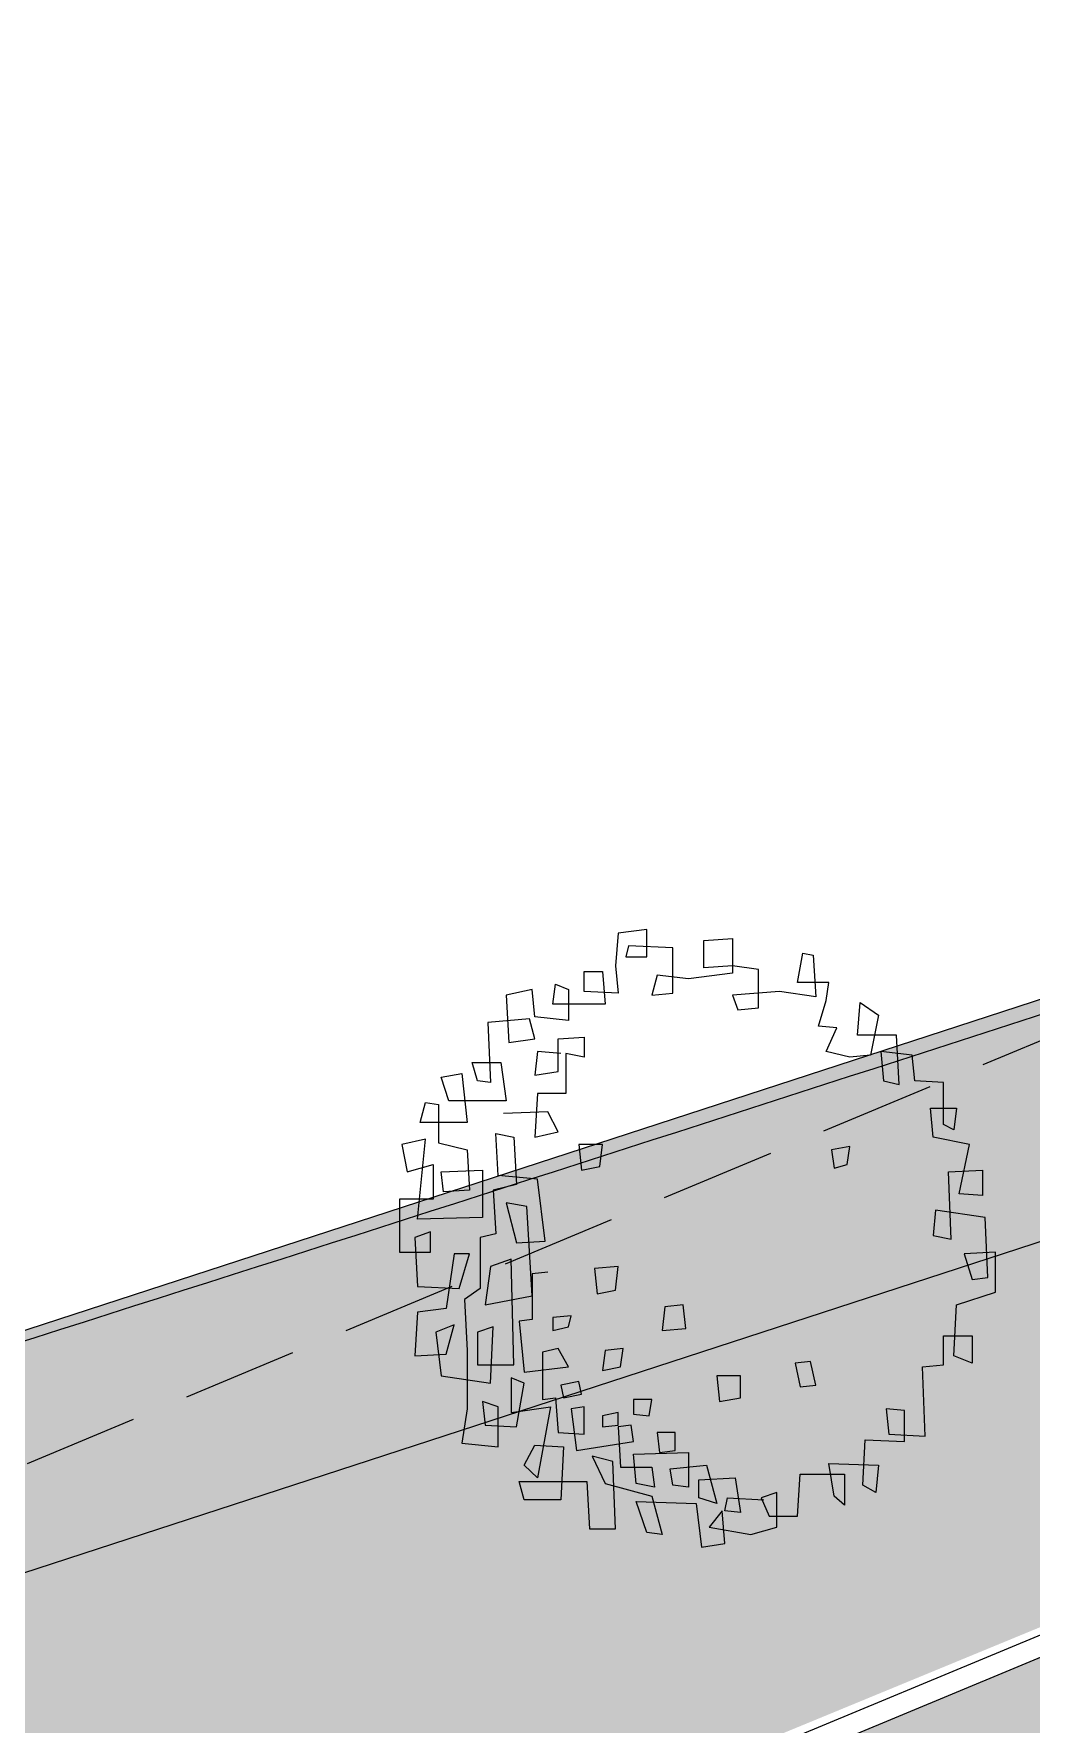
# Model space of a CAD drawing. Header units: metres. Extents: x -133 to 570, y -18 to 184.
# Drawn here: x -46.57 to -42.23, y 23.83 to 31.18 of the extents above; entities that cross this region are included whole.
import ezdxf

# ---------------------------------------------------------------- set-up
doc = ezdxf.new("R2010")
doc.units = ezdxf.units.M
doc.linetypes.add('terreno + circ vert$0$DASHEDX2', pattern=[1.5, 1, -0.5])
for name, color, linetype in [('ARQ-ALV ACAB', 4, 'Continuous'), ('ARQ-ARV', 1, 'Continuous'), ('ARQ-AUX2', 2, 'Continuous'), ('ARQ-DIM EMBASAM', 2, 'Continuous'), ('ARQ-MOB', 7, 'Continuous'), ('ARQ-VRD', 84, 'Continuous'), ('terreno + circ vert$0$ARQ-AUX2', 2, 'Continuous'), ('terreno + circ vert$0$ARQ-PRJ', 7, 'terreno + circ vert$0$DASHEDX2')]:
    doc.layers.add(name, color=color, linetype=linetype)

# ---------------------------------------------------------------- blocks, each defined once
blk = doc.blocks.new('terreno + circ vert')
at = {"layer": 'terreno + circ vert$0$ARQ-AUX2'}
blk.add_lwpolyline([(-79.9769, 11.499), (-64.6872, 17.9037), (-47.6349, 25.1734, 0.004837), (-33.9339, 29.6502, 0.32166), (-26.9675, 42.0962)], format="xyb", dxfattribs=at)
at = {"layer": 'terreno + circ vert$0$ARQ-PRJ', "color": 1, "ltscale": 0.5}
blk.add_lwpolyline([(48.0419, 1.3908), (48.1056, 7.0609), (42.945, 9.4812), (35.5548, 12.9472), (27.5061, 16.8929), (22.1014, 19.5405), (15.0017, 23.0148), (8.3251, 26.282), (0.4895, 30.0914), (-5.8932, 33.2362), (-12.2759, 36.3811), (-18.9156, 39.6675), (-31.5995, 31.2229), (-104.3835, 0.8491), (-104.1403, -6.025), (40.5424, -6.025, 0.41093)], format="xyb", close=True, dxfattribs=at)
blk = doc.blocks.new('arv2')
for p, q in [((-0.705, 3.976), (-0.818, 3.207)), ((0.23, 4.016), (-0.705, 3.976)), ((0.457, 4.138), (-0.166, 4.138)), ((-0.166, 4.138), (-0.138, 3.652)), ((0.259, 3.773), (0.23, 4.016)), ((0.655, 3.53), (0.457, 4.138)), ((-1.838, 3.733), (-1.951, 3.166)), ((-1.073, 3.571), (-1.838, 3.733)), ((-1.413, 3.409), (-1.441, 3.935)), ((-1.441, 3.935), (-1.045, 3.935)), ((-1.045, 3.935), (-1.073, 3.571)), ((-0.138, 3.652), (0.259, 3.773)), ((1.137, 3.328), (1.137, 3.773)), ((1.137, 3.773), (1.562, 3.773)), ((1.562, 3.773), (1.449, 3.49)), ((-2.404, 3.126), (-2.404, 3.53)), ((-2.404, 3.53), (-2.064, 3.49)), ((-2.064, 3.49), (-2.149, 3.328)), ((-0.365, 3.449), (-1.413, 3.409)), ((-0.421, 3.166), (-0.365, 3.449)), ((1.449, 3.49), (0.655, 3.53)), ((-2.801, 3.328), (-2.829, 2.883)), ((-2.149, 3.328), (-2.801, 3.328)), ((-1.951, 3.166), (-2.404, 3.126)), ((-0.818, 3.207), (-0.421, 3.166)), ((1.59, 3.328), (1.137, 3.328)), ((1.619, 3.004), (1.59, 3.328)), ((2.695, 3.045), (1.619, 3.004)), ((2.667, 2.478), (2.695, 3.045)), ((-2.773, 2.64), (-3.538, 2.599)), ((-3.226, 2.842), (-3.283, 2.356)), ((-2.829, 2.883), (-3.226, 2.842)), ((-2.829, 2.397), (-2.773, 2.64)), ((2.298, 2.721), (2.27, 2.437)), ((2.78, 2.721), (2.298, 2.721)), ((2.752, 2.113), (2.78, 2.721)), ((-3.538, 2.599), (-3.538, 1.992)), ((-3.283, 2.356), (-2.829, 2.397)), ((2.27, 2.437), (2.667, 2.478)), ((-4.047, 2.033), (-3.849, 2.316)), ((-3.849, 2.316), (-3.226, 2.194)), ((-3.226, 2.194), (-3.198, 1.871)), ((3.46, 2.073), (2.752, 2.113)), ((3.12, 1.547), (3.148, 2.316)), ((3.148, 2.316), (3.573, 2.275)), ((3.573, 2.275), (3.46, 2.073)), ((-3.538, 1.992), (-4.047, 2.033)), ((-3.198, 1.871), (-3.283, 1.506)), ((-1.809, 1.871), (-1.753, 1.587)), ((-1.526, 1.83), (-1.809, 1.871)), ((-3.651, 1.668), (-3.679, 1.385)), ((-3.283, 1.506), (-3.651, 1.668)), ((-1.753, 1.587), (-1.469, 1.628)), ((-1.469, 1.628), (-1.526, 1.83)), ((3.63, 1.628), (3.12, 1.547)), ((3.29, 1.101), (3.29, 1.79)), ((3.29, 1.79), (3.772, 1.79)), ((3.772, 1.79), (3.63, 1.628)), ((-4.784, 1.304), (-4.132, 1.344)), ((-4.359, 1.547), (-4.359, 1.061)), ((-4.076, 1.506), (-4.359, 1.547)), ((-4.132, 1.344), (-4.217, 0.778)), ((-3.679, 1.385), (-4.076, 1.506)), ((1.902, 1.344), (1.534, 1.263)), ((1.93, 1.101), (1.902, 1.344)), ((-4.812, 1.142), (-4.784, 1.304)), ((-4.359, 1.061), (-4.812, 1.142)), ((1.534, 1.263), (1.562, 1.02)), ((1.562, 1.02), (1.93, 1.101)), ((3.942, 1.061), (3.29, 1.101)), ((3.942, 0.616), (3.942, 1.061)), ((-4.217, 0.778), (-4.161, 0.049)), ((4.112, 0.737), (3.573, 0.737)), ((3.573, 0.737), (3.658, 0.494)), ((3.658, 0.494), (3.942, 0.616)), ((3.658, -0.032), (3.687, 0.535)), ((4.225, 0.332), (4.112, 0.737)), ((-4.557, 0.454), (-4.614, 0.049)), ((-3.962, 0.454), (-4.557, 0.454)), ((-3.934, 0.13), (-3.962, 0.454)), ((4.112, -0.316), (4.225, 0.332)), ((-5.011, -0.396), (-5.039, 0.049)), ((-5.039, 0.049), (-4.501, 0.049)), ((-4.614, 0.049), (-4.586, -0.396)), ((-4.501, 0.049), (-4.416, -0.639)), ((-4.161, 0.049), (-3.934, 0.13)), ((1.76, 0.17), (1.76, -0.194)), ((2.1, 0.17), (1.76, 0.17)), ((2.157, -0.154), (2.1, 0.17)), ((3.347, 0.089), (3.885, 0.17)), ((3.375, -0.477), (3.347, 0.089)), ((3.885, 0.17), (3.857, -0.073)), ((1.76, -0.194), (2.157, -0.154)), ((3.148, -0.356), (3.743, -0.194)), ((3.857, -0.073), (3.658, -0.032)), ((3.743, -0.194), (3.658, -0.477)), ((4.367, -0.073), (3.857, -0.113)), ((3.857, -0.113), (4.112, -0.316)), ((4.423, -0.437), (4.367, -0.073)), ((-4.586, -0.396), (-5.011, -0.396)), ((3.205, -0.923), (3.148, -0.356)), ((3.658, -0.477), (3.375, -0.477)), ((3.715, -1.449), (3.743, -0.518)), ((3.743, -0.518), (4.423, -0.437)), ((-4.416, -0.639), (-4.472, -1.125)), ((1.024, -0.68), (0.655, -0.72)), ((0.655, -0.72), (0.684, -1.004)), ((1.052, -1.044), (1.024, -0.68)), ((2.978, -1.49), (2.95, -0.639)), ((2.95, -0.639), (3.488, -0.639)), ((3.488, -0.639), (3.46, -0.882)), ((-4.897, -0.882), (-4.926, -1.571)), ((-4.189, -0.882), (-4.897, -0.882)), ((-4.161, -1.206), (-4.189, -0.882)), ((0.684, -1.004), (1.052, -1.044)), ((2.638, -0.842), (2.638, -1.125)), ((2.922, -0.842), (2.638, -0.842)), ((2.95, -1.085), (2.922, -0.842)), ((3.46, -0.882), (3.205, -0.923)), ((3.63, -1.206), (4.225, -1.044)), ((4.225, -1.044), (4.197, -1.287)), ((-4.756, -1.287), (-5.181, -1.287)), ((-5.181, -1.287), (-5.124, -1.732)), ((-4.756, -1.611), (-4.756, -1.287)), ((-4.472, -1.125), (-4.161, -1.206)), ((2.128, -1.206), (2.128, -1.49)), ((2.383, -1.247), (2.128, -1.206)), ((2.355, -1.49), (2.383, -1.247)), ((2.638, -1.125), (2.95, -1.085)), ((3.177, -1.206), (3.488, -1.166)), ((3.177, -1.692), (3.177, -1.206)), ((3.488, -1.166), (3.432, -1.449)), ((3.432, -1.935), (3.63, -1.206)), ((4.197, -1.287), (3.715, -1.449)), ((-4.926, -1.571), (-4.756, -1.611)), ((2.128, -1.49), (2.355, -1.49)), ((2.78, -1.49), (2.525, -1.53)), ((2.525, -1.53), (2.553, -1.732)), ((2.922, -2.38), (2.78, -1.49)), ((3.432, -1.449), (2.978, -1.49)), ((-5.124, -1.732), (-4.614, -1.773)), ((-4.614, -1.773), (-4.189, -1.732)), ((-4.189, -1.732), (-4.217, -2.259)), ((0.06, -1.732), (0.089, -2.097)), ((0.429, -1.773), (0.06, -1.732)), ((0.485, -2.056), (0.429, -1.773)), ((1.335, -1.651), (1.364, -1.935)), ((1.619, -1.692), (1.335, -1.651)), ((1.675, -1.975), (1.619, -1.692)), ((2.327, -1.732), (2.383, -1.975)), ((2.525, -1.732), (2.327, -1.732)), ((2.553, -1.975), (2.525, -1.732)), ((2.553, -1.732), (3.177, -1.692)), ((3.092, -1.813), (3.007, -2.137)), ((4.14, -1.773), (3.092, -1.813)), ((4.14, -2.178), (4.14, -1.773)), ((-4.529, -1.975), (-4.019, -1.935)), ((-4.529, -2.259), (-4.529, -1.975)), ((-4.019, -1.935), (-4.019, -2.745)), ((-1.838, -1.975), (-1.838, -2.34)), ((-1.498, -2.016), (-1.838, -1.975)), ((-1.441, -2.299), (-1.498, -2.016)), ((0.089, -2.097), (0.485, -2.056)), ((1.364, -1.935), (1.675, -1.975)), ((2.383, -1.975), (2.553, -1.975)), ((3.007, -2.137), (3.432, -1.935)), ((-4.217, -2.259), (-4.529, -2.259)), ((-3.481, -2.664), (-3.509, -2.259)), ((-3.509, -2.259), (-3.198, -2.259)), ((-3.198, -2.259), (-3.254, -2.542)), ((-1.838, -2.34), (-1.441, -2.299)), ((2.043, -2.299), (1.845, -2.34)), ((1.845, -2.34), (1.902, -2.623)), ((2.1, -2.583), (2.043, -2.299)), ((2.667, -2.259), (2.242, -2.259)), ((2.242, -2.259), (2.27, -2.461)), ((2.638, -2.664), (2.667, -2.259)), ((3.403, -2.218), (4.14, -2.178)), ((3.403, -3.271), (3.403, -2.218)), ((-4.331, -2.704), (-4.246, -2.502)), ((-4.246, -2.502), (-3.764, -2.502)), ((-3.764, -2.502), (-3.821, -3.028)), ((-3.254, -2.623), (-3.283, -2.987)), ((-3.254, -2.542), (-2.631, -2.542)), ((-2.631, -2.542), (-2.631, -2.987)), ((0.825, -2.461), (0.854, -2.745)), ((0.995, -2.502), (0.825, -2.461)), ((1.052, -2.745), (0.995, -2.502)), ((1.619, -2.502), (1.335, -2.664)), ((1.703, -3.19), (1.619, -2.502)), ((1.902, -2.623), (2.1, -2.583)), ((2.27, -2.461), (2.922, -2.38)), ((2.837, -3.028), (2.865, -2.583)), ((2.865, -2.583), (3.687, -2.623)), ((3.687, -2.623), (3.687, -3.19)), ((-4.019, -2.745), (-4.331, -2.704)), ((-2.971, -2.664), (-3.481, -2.664)), ((-2.914, -3.028), (-2.971, -2.664)), ((-2.036, -2.664), (-2.348, -2.825)), ((-2.348, -2.825), (-2.319, -3.514)), ((-1.951, -3.028), (-2.036, -2.664)), ((-0.336, -2.866), (-1.299, -2.987)), ((-0.308, -3.311), (-0.336, -2.866)), ((0.145, -2.825), (0.174, -3.068)), ((0.854, -2.745), (1.052, -2.745)), ((1.335, -2.664), (1.392, -2.906)), ((2.1, -2.704), (2.638, -2.664)), ((2.128, -2.906), (2.1, -2.704)), ((2.327, -3.392), (2.242, -2.785)), ((2.242, -2.785), (3.347, -2.987)), ((-3.821, -3.028), (-4.246, -3.068)), ((-4.246, -3.068), (-4.161, -3.473)), ((-3.481, -3.028), (-3.793, -3.109)), ((-3.793, -3.109), (-3.736, -3.757)), ((-3.424, -3.433), (-3.481, -3.028)), ((-3.283, -2.987), (-2.914, -3.028)), ((-2.631, -2.987), (-1.951, -3.028)), ((-1.299, -2.987), (-1.356, -3.595)), ((-0.875, -3.149), (-0.931, -3.473)), ((0.514, -3.068), (-0.875, -3.149)), ((0.174, -3.068), (0.882, -3.068)), ((0.655, -3.797), (0.514, -3.068)), ((0.882, -3.068), (0.91, -3.271)), ((1.392, -2.906), (2.128, -2.906)), ((3.148, -3.19), (2.837, -3.028)), ((3.347, -2.987), (3.148, -3.19)), ((-2.008, -3.635), (-1.951, -3.352)), ((-1.951, -3.352), (-1.214, -3.311)), ((-1.214, -3.311), (-1.13, -3.676)), ((-0.931, -3.473), (-0.308, -3.311)), ((1.59, -3.352), (-0.053, -3.392)), ((-0.053, -3.392), (0.06, -3.716)), ((0.91, -3.271), (1.703, -3.19)), ((1.59, -3.919), (1.59, -3.352)), ((1.873, -3.19), (1.788, -3.392)), ((1.788, -3.392), (2.327, -3.392)), ((2.553, -3.311), (1.873, -3.19)), ((2.525, -3.797), (2.553, -3.311)), ((3.687, -3.19), (3.403, -3.271)), ((-4.161, -3.473), (-3.424, -3.433)), ((-3.113, -3.554), (-2.518, -3.473)), ((-3.113, -4), (-3.113, -3.554)), ((-2.518, -3.473), (-2.518, -4.364)), ((-1.356, -3.595), (-2.008, -3.635)), ((-1.13, -3.676), (-0.45, -3.635)), ((-0.45, -3.635), (-0.393, -3.878)), ((1.873, -3.716), (0.995, -3.676)), ((0.995, -3.676), (1.08, -3.919)), ((2.242, -3.595), (2.157, -3.838)), ((2.865, -3.595), (2.242, -3.595)), ((2.808, -4.161), (2.865, -3.595)), ((-3.736, -3.757), (-2.801, -3.716)), ((-2.829, -3.919), (-3.113, -4)), ((-2.801, -3.716), (-2.829, -3.919)), ((-1.413, -4.485), (-1.441, -3.838)), ((-1.441, -3.838), (-0.705, -3.838)), ((-0.705, -3.838), (-0.676, -4.85)), ((-0.393, -3.878), (0.4, -3.878)), ((0.06, -3.716), (0.655, -3.797)), ((0.4, -3.878), (0.57, -4.121)), ((1.08, -3.919), (1.59, -3.919)), ((1.76, -4.485), (1.873, -3.716)), ((2.157, -3.838), (2.525, -3.797)), ((-2.943, -4.161), (-2.178, -4.08)), ((-2.886, -4.485), (-2.943, -4.161)), ((-2.178, -4.08), (-2.178, -4.809)), ((-1.866, -4.526), (-1.753, -4.08)), ((-1.753, -4.08), (-1.13, -4.04)), ((-1.13, -4.04), (-1.101, -4.445)), ((0.4, -4.202), (-0.138, -4.04)), ((-0.138, -4.04), (-0.138, -4.283)), ((0.372, -4.85), (0.4, -4.202)), ((0.57, -4.121), (1.364, -4.08)), ((1.364, -4.08), (2.27, -4.08)), ((2.27, -4.08), (2.808, -4.161)), ((-2.518, -4.364), (-2.886, -4.485)), ((-1.101, -4.445), (-1.413, -4.485)), ((-0.138, -4.283), (0.712, -4.404)), ((0.712, -4.404), (0.769, -4.85)), ((1.42, -4.404), (0.967, -4.283)), ((0.967, -4.283), (1.08, -4.566)), ((1.449, -4.89), (1.42, -4.404)), ((-2.489, -4.728), (-2.461, -4.526)), ((-2.178, -4.809), (-2.489, -4.728)), ((-2.461, -4.526), (-1.866, -4.526)), ((-0.676, -4.85), (-1.923, -4.728)), ((-1.923, -4.728), (-1.838, -5.093)), ((-1.413, -5.012), (-1.526, -4.607)), ((-1.526, -4.607), (-0.988, -4.607)), ((-0.988, -4.607), (-0.988, -5.133)), ((-0.166, -4.647), (-0.478, -4.647)), ((-0.478, -4.647), (-0.393, -4.89)), ((-0.166, -5.133), (-0.166, -4.647)), ((1.08, -4.566), (1.76, -4.485)), ((-0.393, -4.89), (0.372, -4.85)), ((0.769, -4.85), (1.449, -4.89)), ((-1.838, -5.093), (-1.413, -5.012)), ((-0.988, -5.133), (-0.166, -5.133))]:
    blk.add_line(p, q)

msp = doc.modelspace()

# ---------------------------------------------------------------- hatches: boundary and pattern name
at = {"layer": 'ARQ-DIM EMBASAM'}
h = msp.add_hatch(dxfattribs=at)
h.set_pattern_fill('AR-HBONE', color=252, scale=0.002)
h.set_pattern_definition([(67.64892, (-51.5757, 20.02397), (-0.11066073, 0.26520687), [0.6096, -0.2032]), (157.64892, (-51.49843, 20.2119), (-0.11066073, 0.26520687), [0.6096, -0.2032])])
edge = h.paths.add_edge_path(flags=16)
edge.add_arc((-96.7346, -0.3536), 2, 0, 360)
edge = h.paths.add_edge_path()
edge.add_line((-38.1418, -5.9899), (-37.5855, -5.9899))
edge.add_arc((-38.0101, -6.6143), 0.7551, 55.78733, 84.7815)
edge.add_line((-37.9414, -5.8623), (-35.3141, -4.1899))
edge.add_line((-35.3141, -4.1899), (-12.8639, -4.1899))
edge.add_line((-12.8639, -4.1899), (-10.3082, -5.8168))
edge.add_arc((-8.749, -3.9324), 2.4458, 230.39473, 253.15872)
edge.add_line((-9.4576, -6.2733), (-9.4576, -4.9899))
edge.add_line((-9.4576, -4.9899), (40.5424, -4.9899))
edge.add_line((40.5424, -4.9899), (40.5424, -5.9899))
edge.add_arc((40.5437, 1.507), 7.4968, 269.99012, 359.15468)
edge.add_line((48.0397, 1.3964), (48.1056, 7.096))
edge.add_line((48.1056, 7.096), (45.1211, 8.4958))
edge.add_line((45.1211, 8.4958), (45.0397, 1.2462))
edge.add_arc((40.5055, 1.528), 4.543, 270.29857, 356.44314, ccw=False)
edge.add_line((40.5292, -3.0149), (32.8104, -3.0149))
edge.add_line((32.8104, -3.0149), (8.0404, -3.0147))
edge.add_line((8.0404, -3.0147), (8.0404, -3.0149))
edge.add_line((8.0404, -3.0149), (-82.5601, -3.0745))
edge.add_line((-82.5601, -3.0745), (-86.0599, 5.2892))
edge.add_line((-86.0599, 5.2892), (-76.3995, 9.3235))
edge.add_line((-76.3995, 9.3235), (-76.6514, 9.9398))
edge.add_line((-76.6514, 9.9398), (-70.2106, 12.6043))
edge.add_line((-70.2106, 12.6043), (-69.9663, 12.0298))
edge.add_line((-69.9663, 12.0298), (-68.4662, 12.6523))
edge.add_line((-68.4662, 12.6523), (-68.7154, 13.2504))
edge.add_line((-68.7154, 13.2504), (-62.1854, 15.922))
edge.add_line((-62.1854, 15.922), (-61.0563, 16.3737))
edge.add_line((-61.0563, 16.3737), (-53.5618, 19.5605))
edge.add_line((-53.5618, 19.5605), (-53.5496, 19.5356))
edge.add_line((-53.5496, 19.5356), (-48.0785, 21.8274))
edge.add_line((-48.0785, 21.8274), (-47.8665, 21.9154))
edge.add_line((-47.8665, 21.9154), (-37.5327, 26.1769))
edge.add_line((-37.5327, 26.1769), (-37.0787, 25.125))
edge.add_line((-37.0787, 25.125), (-29.4694, 28.3005))
edge.add_line((-29.4694, 28.3005), (-29.7986, 29.0894))
edge.add_line((-29.7986, 29.0894), (-29.6007, 29.1715))
edge.add_line((-29.6007, 29.1715), (-26.6253, 34.0629))
edge.add_line((-26.6253, 34.0629), (-26.7793, 34.4321))
edge.add_line((-26.7793, 34.4321), (-30.8207, 31.7791))
edge.add_arc((-38.1435, 39.4627), 10.6142, 286.88313, 313.62236, ccw=False)
edge.add_line((-35.0609, 29.306), (-34.7426, 28.358))
edge.add_line((-34.7426, 28.358), (-47.2604, 24.2804))
edge.add_line((-47.2604, 24.2804), (-58.0568, 19.6792))
edge.add_line((-58.0568, 19.6792), (-58.4254, 20.5609))
edge.add_line((-58.4254, 20.5609), (-63.2746, 18.5306))
edge.add_line((-63.2746, 18.5306), (-62.8903, 17.6178))
edge.add_line((-62.8903, 17.6178), (-86.886, 7.5243))
edge.add_line((-86.886, 7.5243), (-87.2549, 8.4245))
edge.add_line((-87.2549, 8.4245), (-102.2922, 2.0328))
edge.add_arc((-99.9828, -2.6526), 5.2236, 116.23771, 219.08829)
edge.add_arc((-100.3017, -2.5049), 5.0791, 222.65147, 271.88412)
edge.add_line((-100.1347, -7.5812), (-98.7204, -6.2822))
edge.add_line((-98.7204, -6.2822), (-98.7204, -4.9899))
edge.add_line((-98.7204, -4.9899), (-38.7204, -4.9899))
edge.add_line((-38.7204, -4.9899), (-38.7204, -6.3582))
edge.add_line((-38.7204, -6.3582), (-38.1418, -5.9899))
at = {"layer": 'ARQ-VRD'}
h = msp.add_hatch(dxfattribs=at)
h.set_pattern_fill('AR-SAND', color=256, scale=0.005)
h.set_pattern_definition([(37.5, (-651.21411, -117.0564), (-0.008000156, 0.24470662), [0, -0.19304, 0, -0.2159, 0, -0.206375]), (7.5, (-651.2141, -117.0564), (0.22476164, 0.35841255), [0, -0.10414, 0, -0.17399, 0, -0.066675]), (327.5, (-651.37032, -117.0564), (0.395496185, 0.00071859), [0, -0.0635, 0, -0.2286, 0, -0.29845]), (317.5, (-651.37032, -117.0564), (0.38177823, 0.11146466), [0, -0.03175, 0, -0.14986, 0, -0.17145])])
h.paths.add_polyline_path([(-58.4392, 20.594), (-58.0565, 19.6785), (-47.274, 24.2754), (-34.7426, 28.358), (-35.0609, 29.306), (-47.6349, 25.2086)])
h = msp.add_hatch(dxfattribs=at)
h.set_pattern_fill('GRASS', color=256, scale=0.01)
h.set_pattern_definition([(90, (-633.93379, -109.46854), (-0.17960512, 0.17960512), [0.047625, -0.31158524]), (45, (-633.9338, -109.46854), (-0.17960512, 0.17960512), [0.047625, -0.206375]), (135, (-633.9338, -109.46854), (-0.17960512, -0.17960512), [0.047625, -0.206375])])
h.paths.add_polyline_path([(-68.5755, 13.1749), (-68.1538, 12.163), (-51.7958, 18.9976), (-52.2067, 19.9831)])
h.paths.add_polyline_path([(-46.5116, 22.3305), (-46.0989, 21.3365), (-37.1534, 25.0706), (-37.5597, 26.0478)])

# ---------------------------------------------------------------- linework, layer by layer
at = {"layer": 'ARQ-AUX2'}
for p, q in [((-46.5461, 22.4135, 0), (-37.5116, 26.1654, 0)), ((-46.5116, 22.3305, 0), (-37.56, 26.0477, 0))]:
    msp.add_line(p, q, dxfattribs=at)
at = {"layer": 'ARQ-MOB', "ltscale": 0.5}
msp.add_lwpolyline([(-58.4392, 20.594), (-58.0565, 19.6785), (-47.274, 24.2754), (-34.7426, 28.358), (-35.0609, 29.306), (-47.6349, 25.2086)], close=True, dxfattribs=at)

# ---------------------------------------------------------------- block references
at = {"layer": 'ARQ-ALV ACAB'}
for p in [(0, 0), (0, 0, 0)]:
    msp.add_blockref('terreno + circ vert', p, dxfattribs=at)
at = {"layer": 'ARQ-ARV', "color": 86, "xscale": 0.2794126959579091, "yscale": 0.2794126959579091, "zscale": 0.2794126959579091, "rotation": 270}
msp.add_blockref('arv2', (-43.5444, 25.838), dxfattribs=at)

doc.saveas('drawing.dxf')
